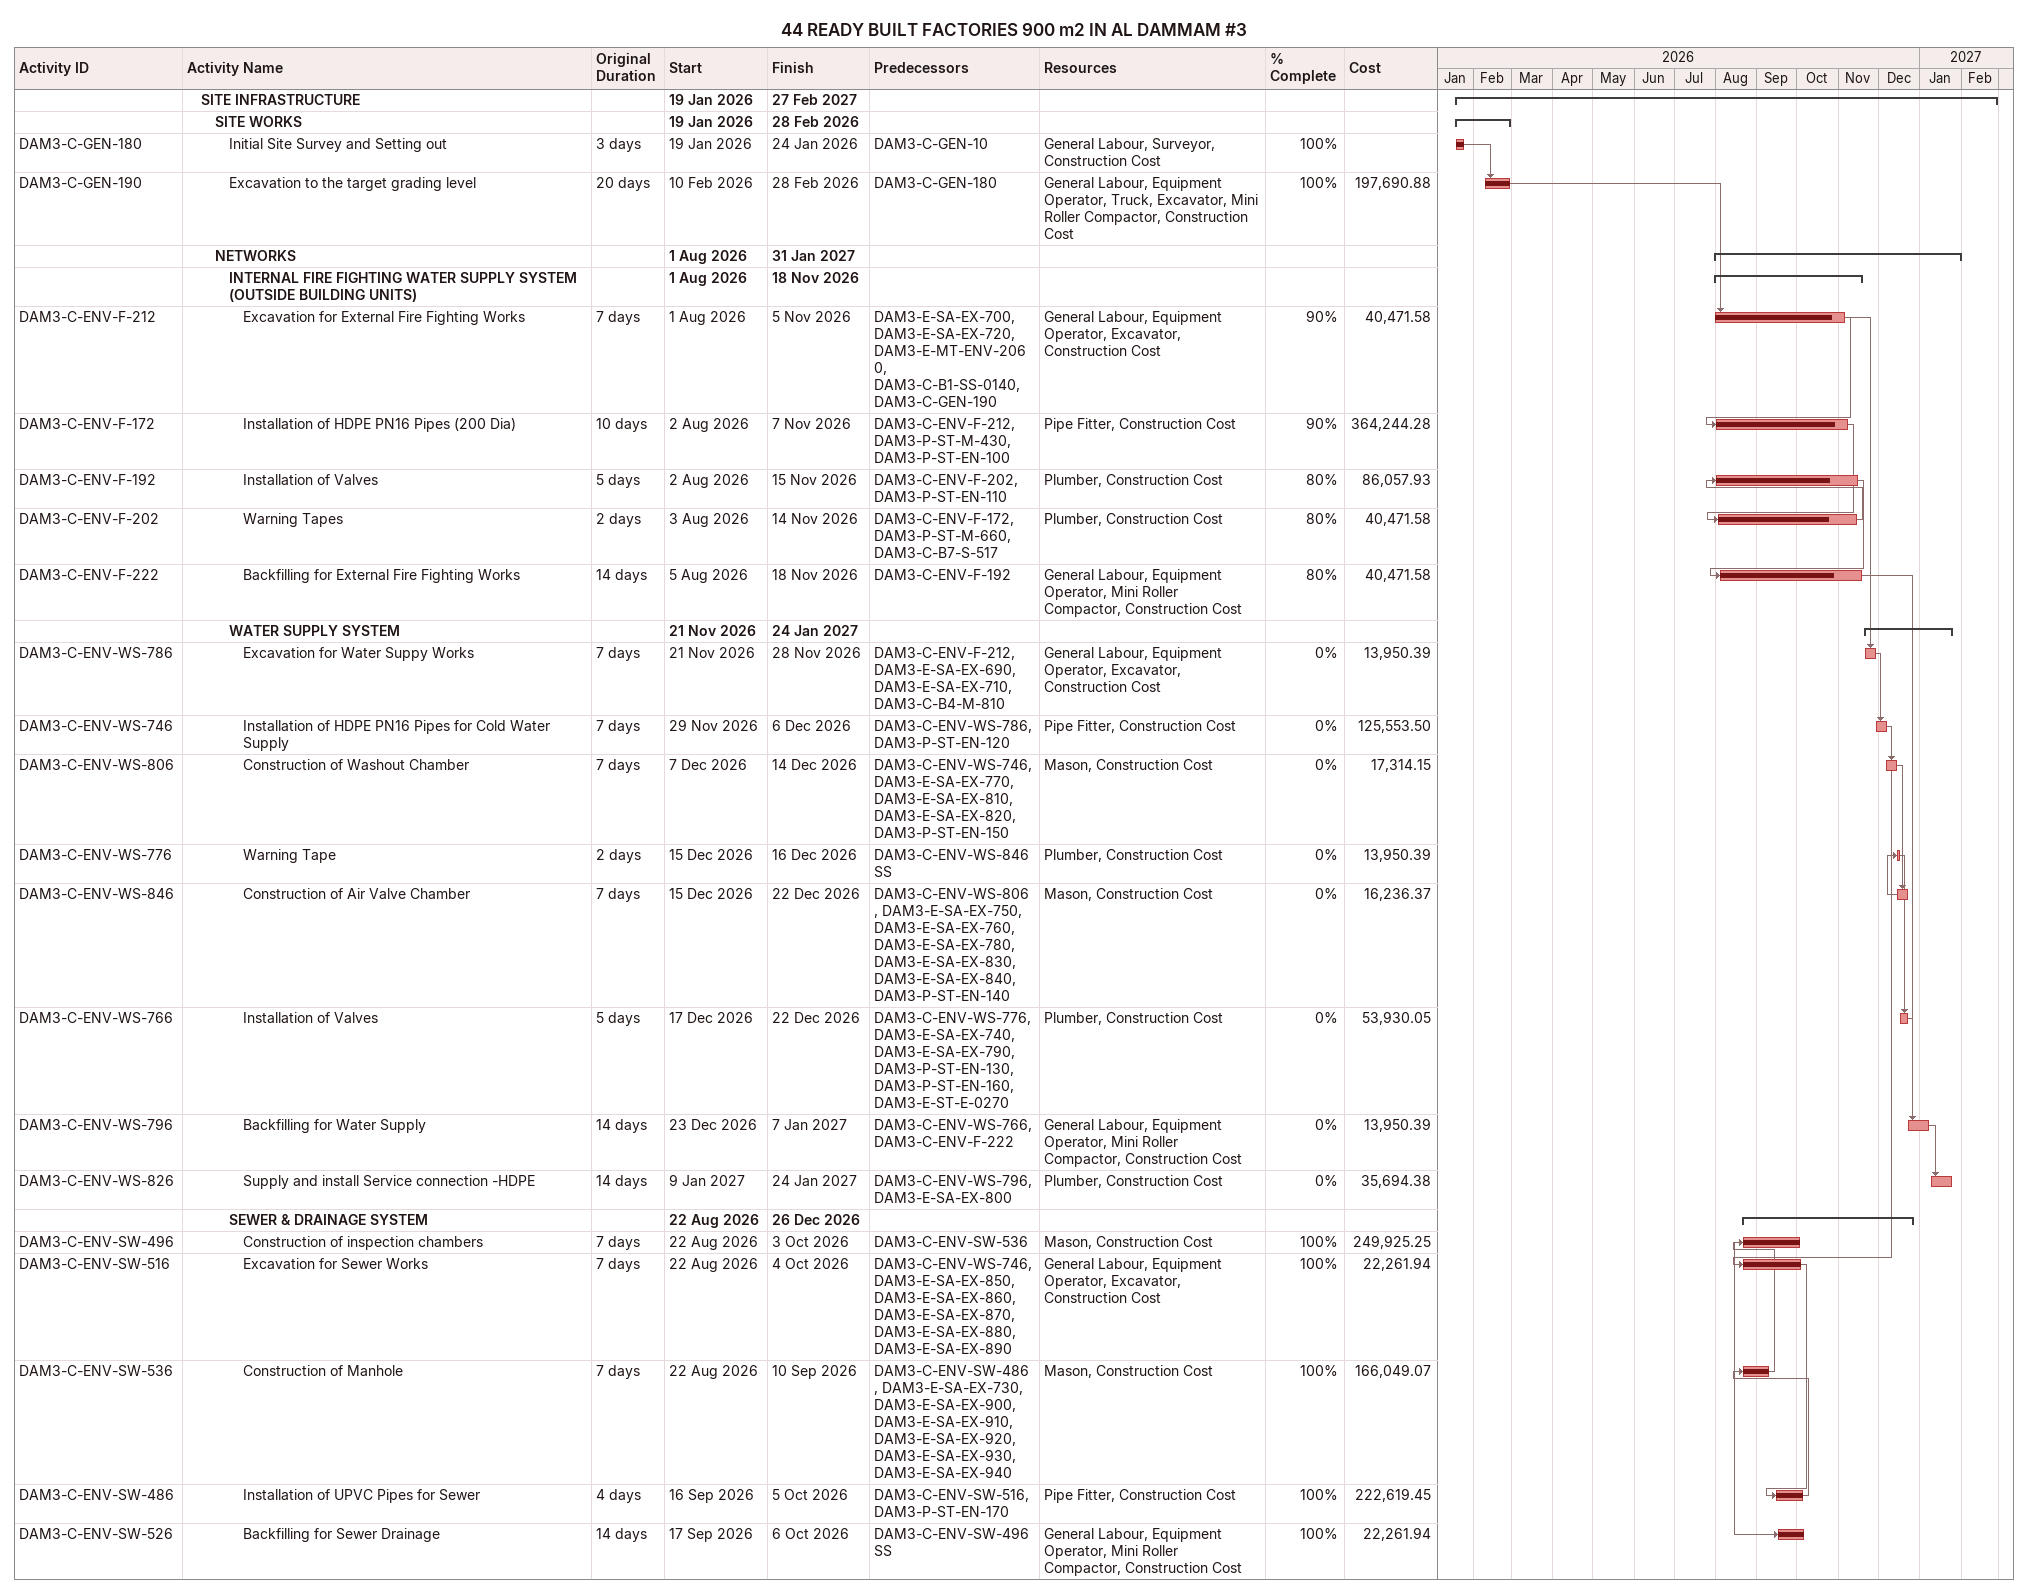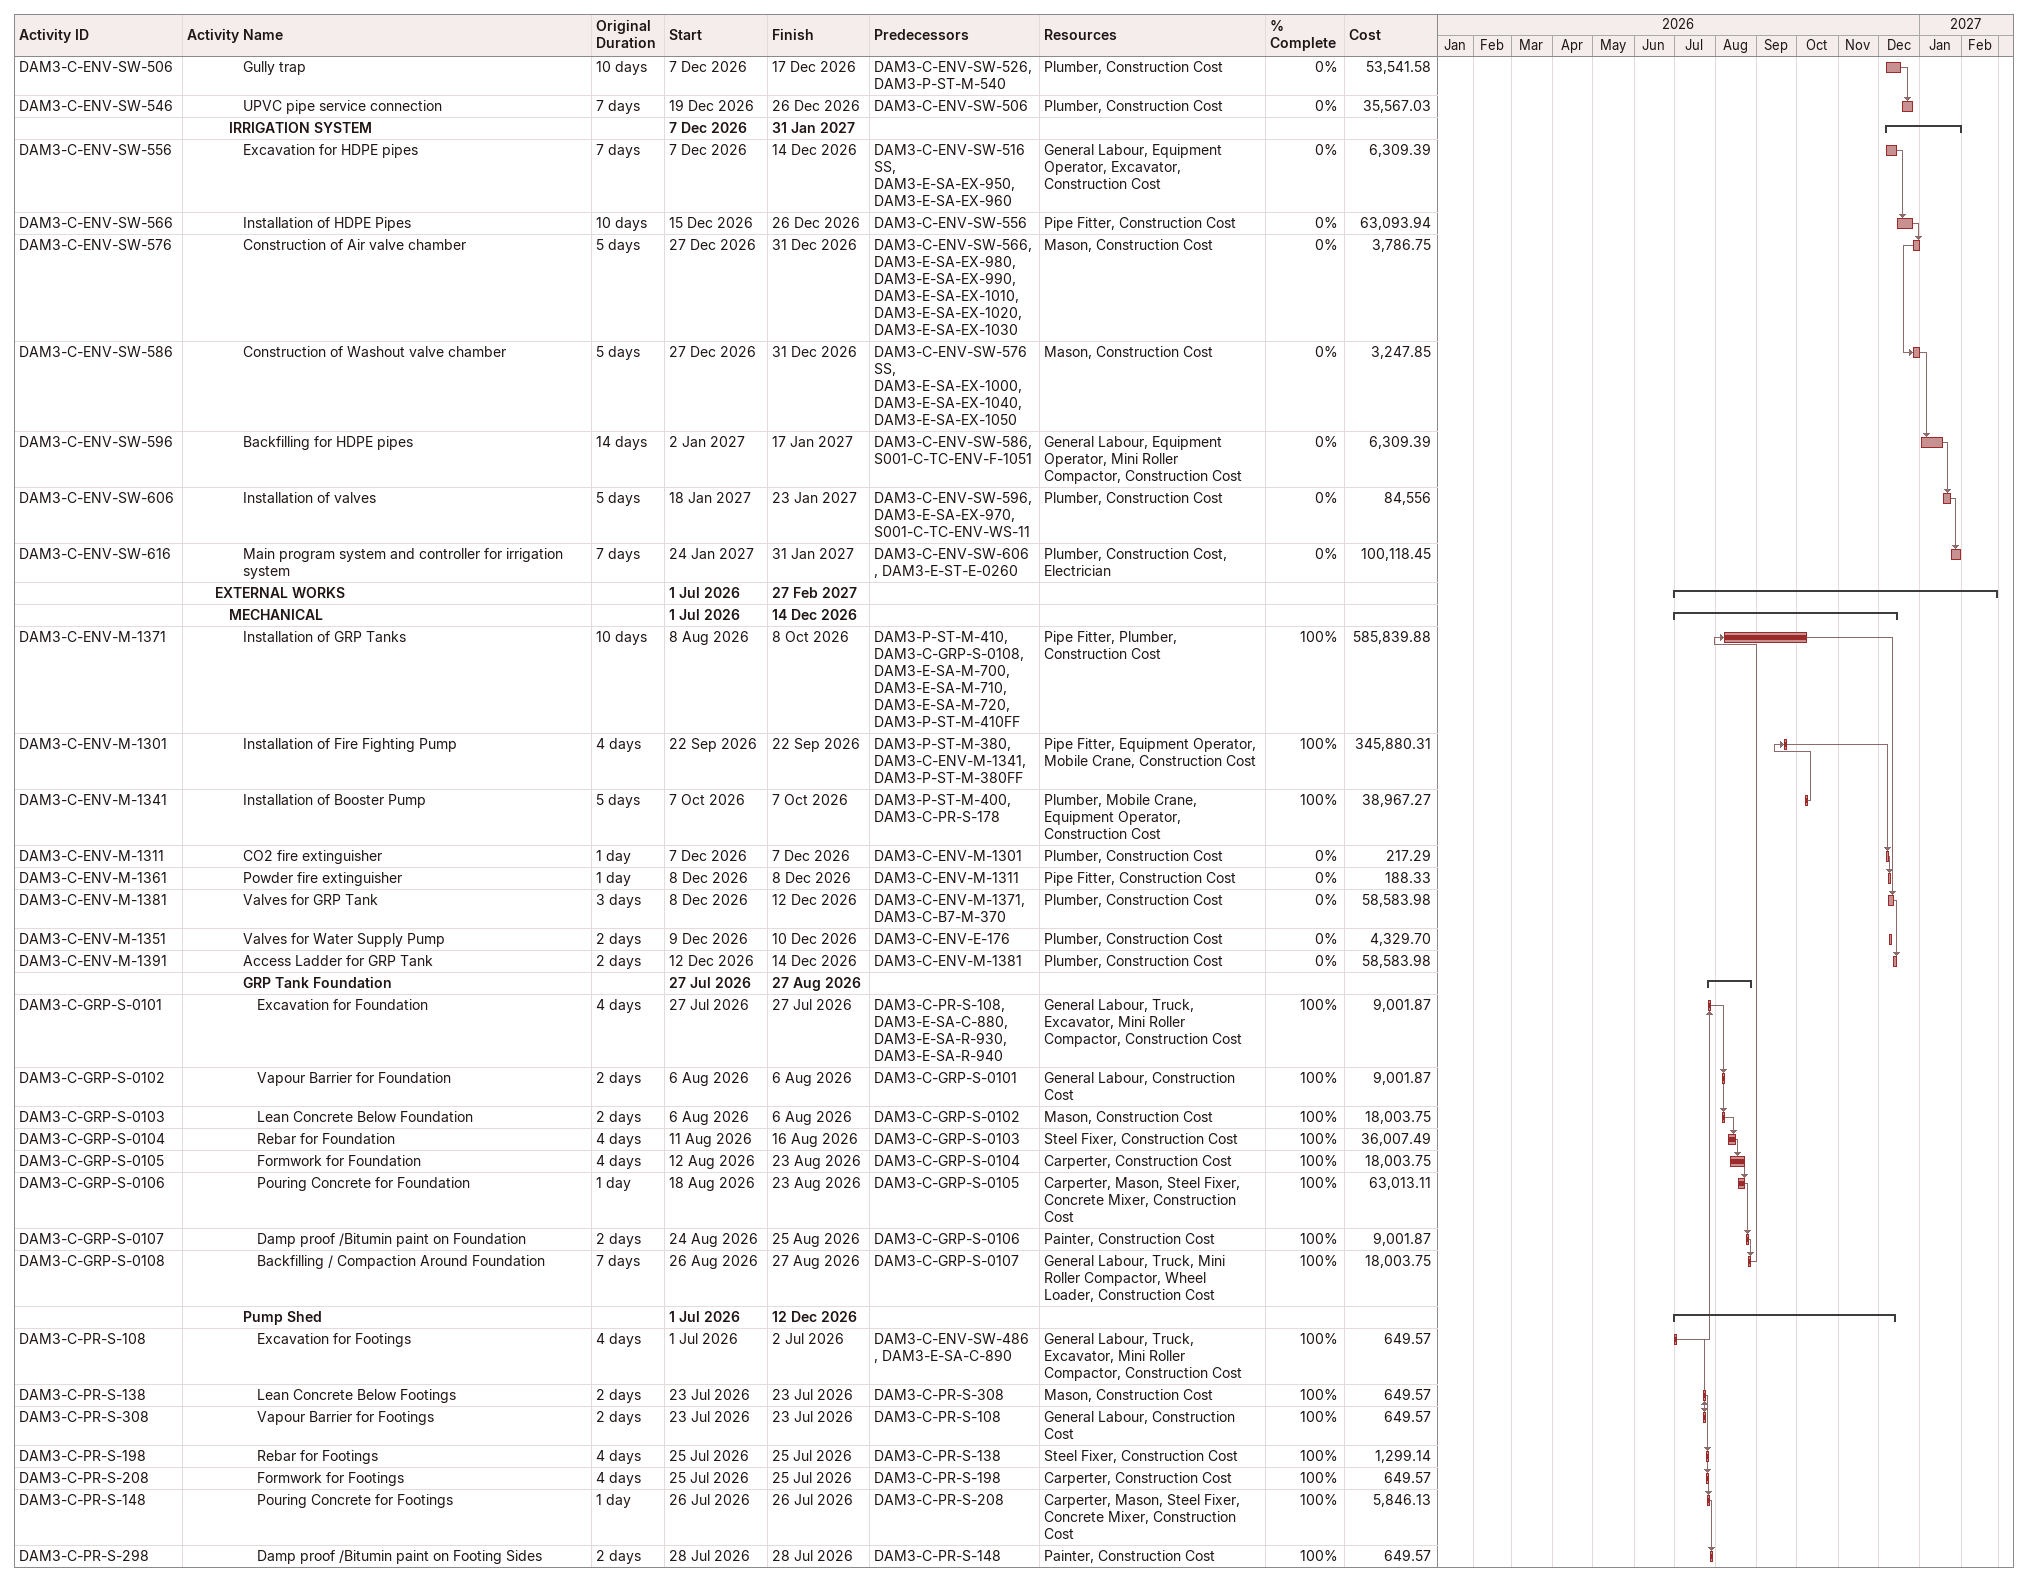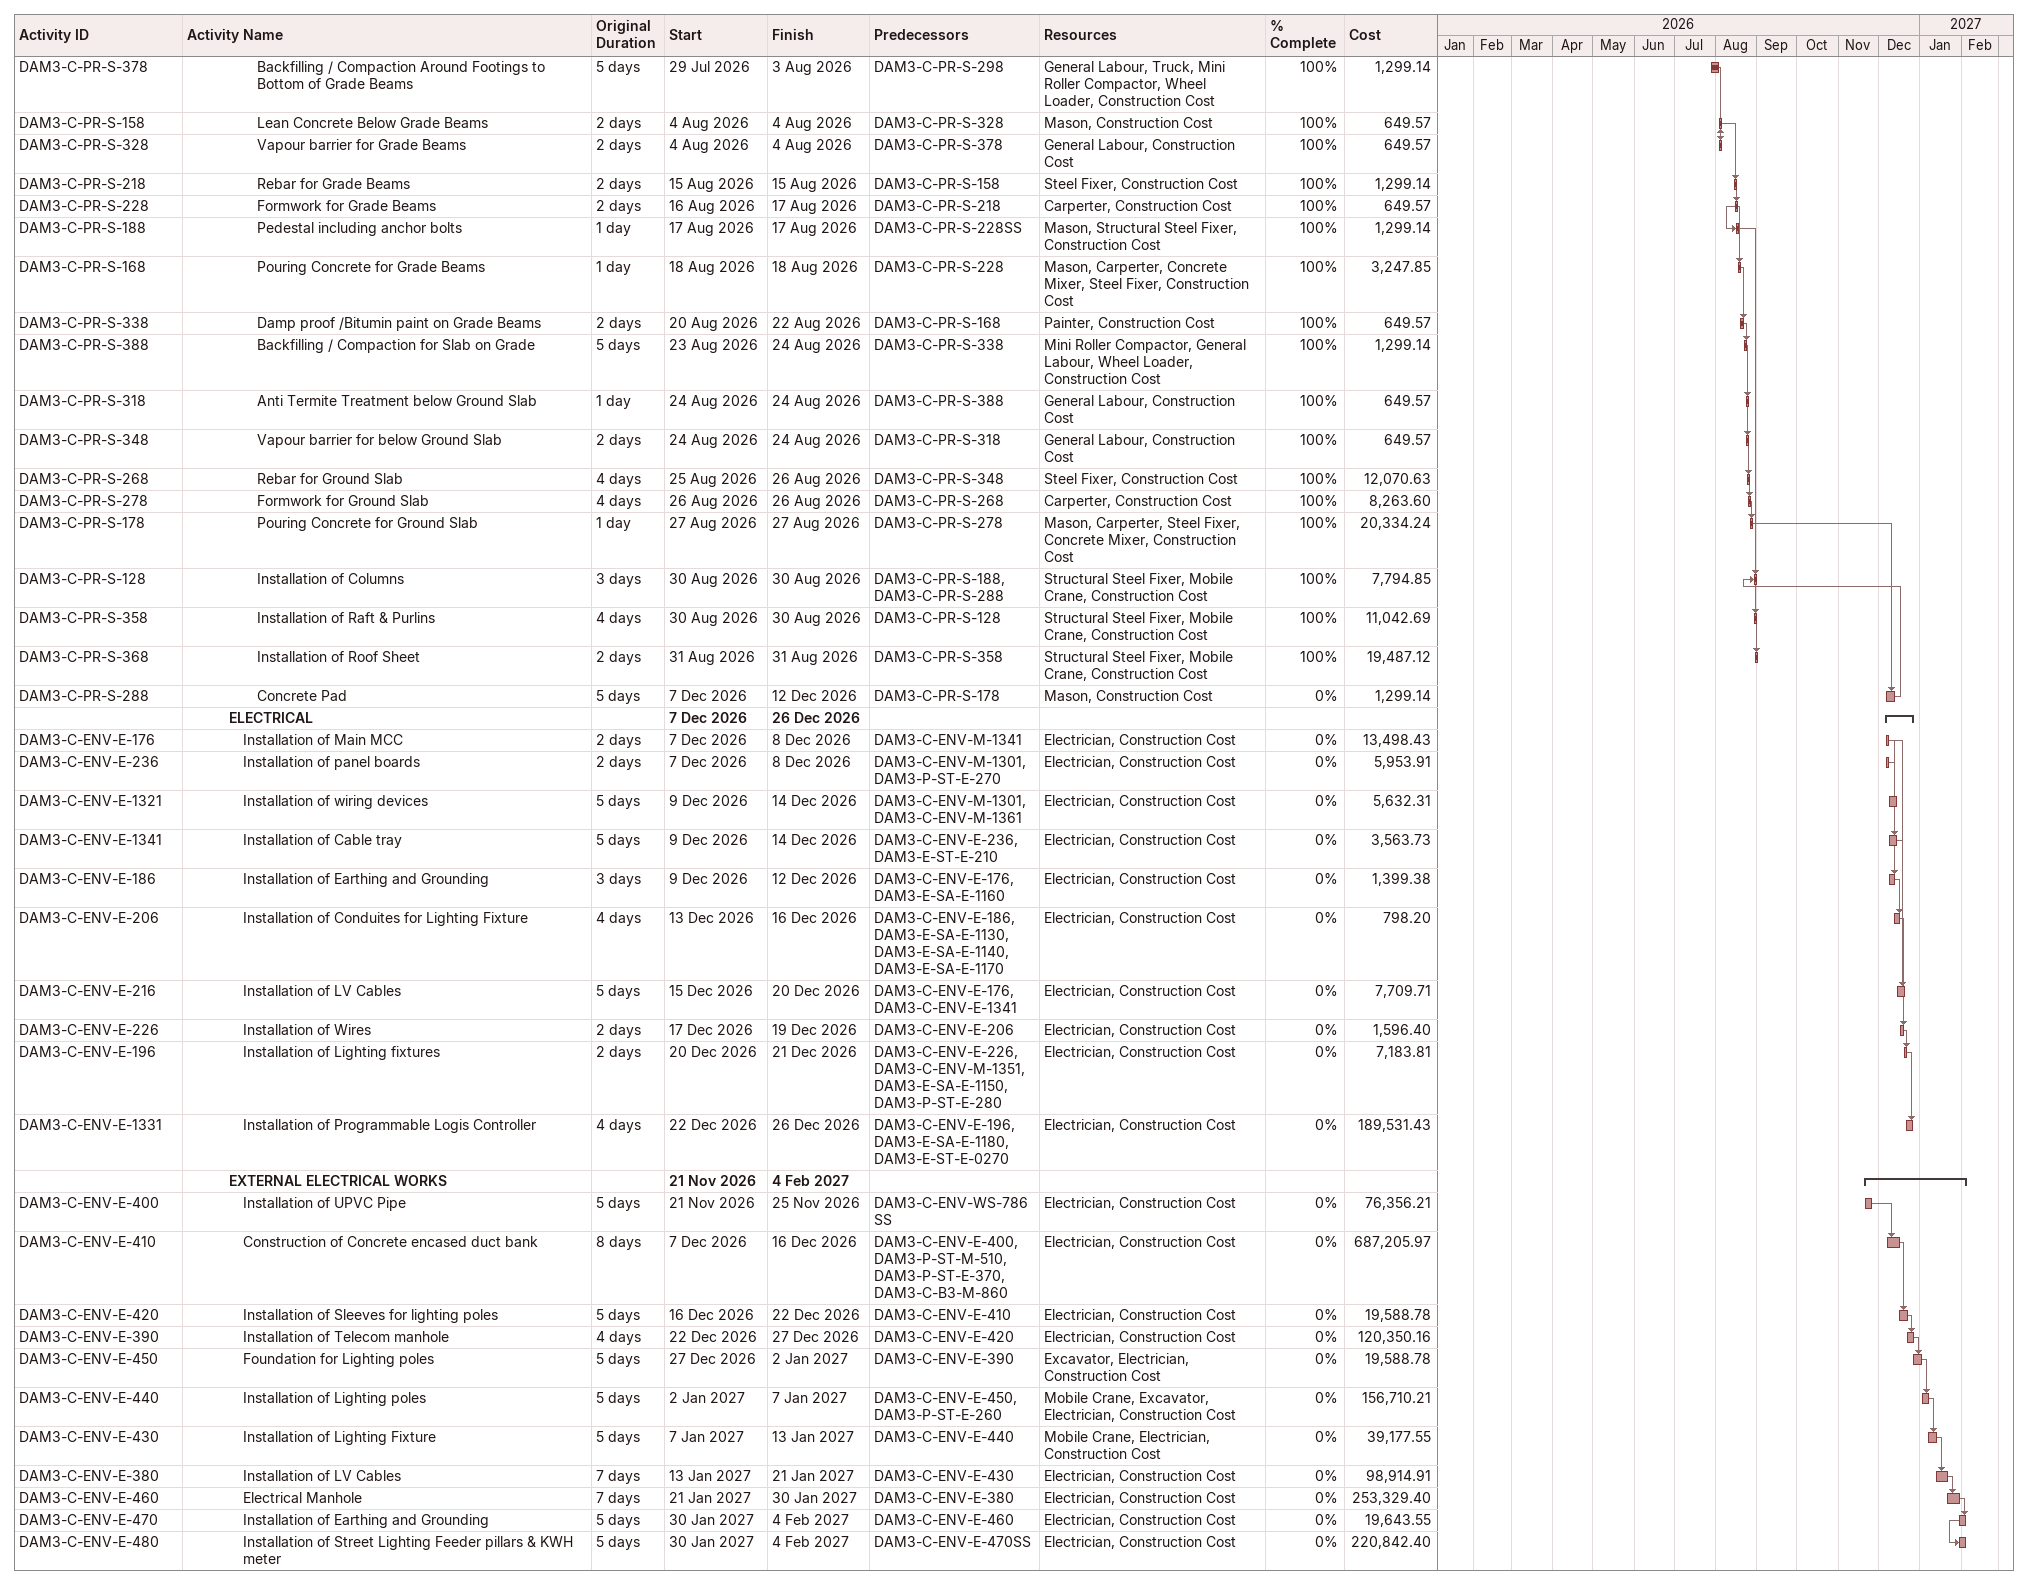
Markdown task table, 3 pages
44 READY BUILT FACTORIES 900 m2 IN AL DAMMAM #3

| ID | Level | Task | Original duration | Start | Finish | Predecessors | Resources | % complete | Cost |
|---|---|---|---|---|---|---|---|---|---|
|  | 2 | **SITE INFRASTRUCTURE** |  | 2026-01-19 | 2027-02-27 |  |  |  |  |
|  | 3 | **SITE WORKS** |  | 2026-01-19 | 2026-02-28 |  |  |  |  |
| DAM3-C-GEN-180 | 4 | Initial Site Survey and Setting out | 3d | 2026-01-19 | 2026-01-24 | DAM3-C-GEN-10 | General Labour, Surveyor, Construction Cost | 100 |  |
| DAM3-C-GEN-190 | 4 | Excavation to the target grading level | 20d | 2026-02-10 | 2026-02-28 | DAM3-C-GEN-180 | General Labour, Equipment Operator, Truck, Excavator, Mini Roller Compactor, Construction Cost | 100 | 197690.88 |
|  | 3 | **NETWORKS** |  | 2026-08-01 | 2027-01-31 |  |  |  |  |
|  | 4 | **INTERNAL FIRE FIGHTING WATER SUPPLY SYSTEM (OUTSIDE BUILDING UNITS)** |  | 2026-08-01 | 2026-11-18 |  |  |  |  |
| DAM3-C-ENV-F-212 | 5 | Excavation for External Fire Fighting Works | 7d | 2026-08-01 | 2026-11-05 | DAM3-E-SA-EX-700, DAM3-E-SA-EX-720, DAM3-E-MT-ENV-2060, DAM3-C-B1-SS-0140, DAM3-C-GEN-190 | General Labour, Equipment Operator, Excavator, Construction Cost | 90 | 40471.58 |
| DAM3-C-ENV-F-172 | 5 | Installation of HDPE PN16 Pipes (200 Dia) | 10d | 2026-08-02 | 2026-11-07 | DAM3-C-ENV-F-212, DAM3-P-ST-M-430, DAM3-P-ST-EN-100 | Pipe Fitter, Construction Cost | 90 | 364244.28 |
| DAM3-C-ENV-F-192 | 5 | Installation of Valves | 5d | 2026-08-02 | 2026-11-15 | DAM3-C-ENV-F-202, DAM3-P-ST-EN-110 | Plumber, Construction Cost | 80 | 86057.93 |
| DAM3-C-ENV-F-202 | 5 | Warning Tapes | 2d | 2026-08-03 | 2026-11-14 | DAM3-C-ENV-F-172, DAM3-P-ST-M-660, DAM3-C-B7-S-517 | Plumber, Construction Cost | 80 | 40471.58 |
| DAM3-C-ENV-F-222 | 5 | Backfilling for External Fire Fighting Works | 14d | 2026-08-05 | 2026-11-18 | DAM3-C-ENV-F-192 | General Labour, Equipment Operator, Mini Roller Compactor, Construction Cost | 80 | 40471.58 |
|  | 4 | **WATER SUPPLY SYSTEM** |  | 2026-11-21 | 2027-01-24 |  |  |  |  |
| DAM3-C-ENV-WS-786 | 5 | Excavation for Water Suppy Works | 7d | 2026-11-21 | 2026-11-28 | DAM3-C-ENV-F-212, DAM3-E-SA-EX-690, DAM3-E-SA-EX-710, DAM3-C-B4-M-810 | General Labour, Equipment Operator, Excavator, Construction Cost | 0 | 13950.39 |
| DAM3-C-ENV-WS-746 | 5 | Installation of HDPE PN16 Pipes for Cold Water Supply | 7d | 2026-11-29 | 2026-12-06 | DAM3-C-ENV-WS-786, DAM3-P-ST-EN-120 | Pipe Fitter, Construction Cost | 0 | 125553.50 |
| DAM3-C-ENV-WS-806 | 5 | Construction of Washout Chamber | 7d | 2026-12-07 | 2026-12-14 | DAM3-C-ENV-WS-746, DAM3-E-SA-EX-770, DAM3-E-SA-EX-810, DAM3-E-SA-EX-820, DAM3-P-ST-EN-150 | Mason, Construction Cost | 0 | 17314.15 |
| DAM3-C-ENV-WS-776 | 5 | Warning Tape | 2d | 2026-12-15 | 2026-12-16 | DAM3-C-ENV-WS-846SS | Plumber, Construction Cost | 0 | 13950.39 |
| DAM3-C-ENV-WS-846 | 5 | Construction of Air Valve Chamber | 7d | 2026-12-15 | 2026-12-22 | DAM3-C-ENV-WS-806, DAM3-E-SA-EX-750, DAM3-E-SA-EX-760, DAM3-E-SA-EX-780, DAM3-E-SA-EX-830, DAM3-E-SA-EX-840, DAM3-P-ST-EN-140 | Mason, Construction Cost | 0 | 16236.37 |
| DAM3-C-ENV-WS-766 | 5 | Installation of Valves | 5d | 2026-12-17 | 2026-12-22 | DAM3-C-ENV-WS-776, DAM3-E-SA-EX-740, DAM3-E-SA-EX-790, DAM3-P-ST-EN-130, DAM3-P-ST-EN-160, DAM3-E-ST-E-0270 | Plumber, Construction Cost | 0 | 53930.05 |
| DAM3-C-ENV-WS-796 | 5 | Backfilling for Water Supply | 14d | 2026-12-23 | 2027-01-07 | DAM3-C-ENV-WS-766, DAM3-C-ENV-F-222 | General Labour, Equipment Operator, Mini Roller Compactor, Construction Cost | 0 | 13950.39 |
| DAM3-C-ENV-WS-826 | 5 | Supply and install Service connection -HDPE | 14d | 2027-01-09 | 2027-01-24 | DAM3-C-ENV-WS-796, DAM3-E-SA-EX-800 | Plumber, Construction Cost | 0 | 35694.38 |
|  | 4 | **SEWER & DRAINAGE SYSTEM** |  | 2026-08-22 | 2026-12-26 |  |  |  |  |
| DAM3-C-ENV-SW-496 | 5 | Construction of inspection chambers | 7d | 2026-08-22 | 2026-10-03 | DAM3-C-ENV-SW-536 | Mason, Construction Cost | 100 | 249925.25 |
| DAM3-C-ENV-SW-516 | 5 | Excavation for Sewer Works | 7d | 2026-08-22 | 2026-10-04 | DAM3-C-ENV-WS-746, DAM3-E-SA-EX-850, DAM3-E-SA-EX-860, DAM3-E-SA-EX-870, DAM3-E-SA-EX-880, DAM3-E-SA-EX-890 | General Labour, Equipment Operator, Excavator, Construction Cost | 100 | 22261.94 |
| DAM3-C-ENV-SW-536 | 5 | Construction of Manhole | 7d | 2026-08-22 | 2026-09-10 | DAM3-C-ENV-SW-486, DAM3-E-SA-EX-730, DAM3-E-SA-EX-900, DAM3-E-SA-EX-910, DAM3-E-SA-EX-920, DAM3-E-SA-EX-930, DAM3-E-SA-EX-940 | Mason, Construction Cost | 100 | 166049.07 |
| DAM3-C-ENV-SW-486 | 5 | Installation of UPVC Pipes for Sewer | 4d | 2026-09-16 | 2026-10-05 | DAM3-C-ENV-SW-516, DAM3-P-ST-EN-170 | Pipe Fitter, Construction Cost | 100 | 222619.45 |
| DAM3-C-ENV-SW-526 | 5 | Backfilling for Sewer Drainage | 14d | 2026-09-17 | 2026-10-06 | DAM3-C-ENV-SW-496SS | General Labour, Equipment Operator, Mini Roller Compactor, Construction Cost | 100 | 22261.94 |
| DAM3-C-ENV-SW-506 | 5 | Gully trap | 10d | 2026-12-07 | 2026-12-17 | DAM3-C-ENV-SW-526, DAM3-P-ST-M-540 | Plumber, Construction Cost | 0 | 53541.58 |
| DAM3-C-ENV-SW-546 | 5 | UPVC pipe service connection | 7d | 2026-12-19 | 2026-12-26 | DAM3-C-ENV-SW-506 | Plumber, Construction Cost | 0 | 35567.03 |
|  | 4 | **IRRIGATION SYSTEM** |  | 2026-12-07 | 2027-01-31 |  |  |  |  |
| DAM3-C-ENV-SW-556 | 5 | Excavation for HDPE pipes | 7d | 2026-12-07 | 2026-12-14 | DAM3-C-ENV-SW-516SS, DAM3-E-SA-EX-950, DAM3-E-SA-EX-960 | General Labour, Equipment Operator, Excavator, Construction Cost | 0 | 6309.39 |
| DAM3-C-ENV-SW-566 | 5 | Installation of HDPE Pipes | 10d | 2026-12-15 | 2026-12-26 | DAM3-C-ENV-SW-556 | Pipe Fitter, Construction Cost | 0 | 63093.94 |
| DAM3-C-ENV-SW-576 | 5 | Construction of Air valve chamber | 5d | 2026-12-27 | 2026-12-31 | DAM3-C-ENV-SW-566, DAM3-E-SA-EX-980, DAM3-E-SA-EX-990, DAM3-E-SA-EX-1010, DAM3-E-SA-EX-1020, DAM3-E-SA-EX-1030 | Mason, Construction Cost | 0 | 3786.75 |
| DAM3-C-ENV-SW-586 | 5 | Construction of Washout valve chamber | 5d | 2026-12-27 | 2026-12-31 | DAM3-C-ENV-SW-576SS, DAM3-E-SA-EX-1000, DAM3-E-SA-EX-1040, DAM3-E-SA-EX-1050 | Mason, Construction Cost | 0 | 3247.85 |
| DAM3-C-ENV-SW-596 | 5 | Backfilling for HDPE pipes | 14d | 2027-01-02 | 2027-01-17 | DAM3-C-ENV-SW-586, S001-C-TC-ENV-F-1051 | General Labour, Equipment Operator, Mini Roller Compactor, Construction Cost | 0 | 6309.39 |
| DAM3-C-ENV-SW-606 | 5 | Installation of valves | 5d | 2027-01-18 | 2027-01-23 | DAM3-C-ENV-SW-596, DAM3-E-SA-EX-970, S001-C-TC-ENV-WS-11 | Plumber, Construction Cost | 0 | 84556 |
| DAM3-C-ENV-SW-616 | 5 | Main program system and controller for irrigation system | 7d | 2027-01-24 | 2027-01-31 | DAM3-C-ENV-SW-606, DAM3-E-ST-E-0260 | Plumber, Construction Cost, Electrician | 0 | 100118.45 |
|  | 3 | **EXTERNAL WORKS** |  | 2026-07-01 | 2027-02-27 |  |  |  |  |
|  | 4 | **MECHANICAL** |  | 2026-07-01 | 2026-12-14 |  |  |  |  |
| DAM3-C-ENV-M-1371 | 5 | Installation of GRP Tanks | 10d | 2026-08-08 | 2026-10-08 | DAM3-P-ST-M-410, DAM3-C-GRP-S-0108, DAM3-E-SA-M-700, DAM3-E-SA-M-710, DAM3-E-SA-M-720, DAM3-P-ST-M-410FF | Pipe Fitter, Plumber, Construction Cost | 100 | 585839.88 |
| DAM3-C-ENV-M-1301 | 5 | Installation of Fire Fighting Pump | 4d | 2026-09-22 | 2026-09-22 | DAM3-P-ST-M-380, DAM3-C-ENV-M-1341, DAM3-P-ST-M-380FF | Pipe Fitter, Equipment Operator, Mobile Crane, Construction Cost | 100 | 345880.31 |
| DAM3-C-ENV-M-1341 | 5 | Installation of Booster Pump | 5d | 2026-10-07 | 2026-10-07 | DAM3-P-ST-M-400, DAM3-C-PR-S-178 | Plumber, Mobile Crane, Equipment Operator, Construction Cost | 100 | 38967.27 |
| DAM3-C-ENV-M-1311 | 5 | CO2 fire extinguisher | 1d | 2026-12-07 | 2026-12-07 | DAM3-C-ENV-M-1301 | Plumber, Construction Cost | 0 | 217.29 |
| DAM3-C-ENV-M-1361 | 5 | Powder fire extinguisher | 1d | 2026-12-08 | 2026-12-08 | DAM3-C-ENV-M-1311 | Pipe Fitter, Construction Cost | 0 | 188.33 |
| DAM3-C-ENV-M-1381 | 5 | Valves for GRP Tank | 3d | 2026-12-08 | 2026-12-12 | DAM3-C-ENV-M-1371, DAM3-C-B7-M-370 | Plumber, Construction Cost | 0 | 58583.98 |
| DAM3-C-ENV-M-1351 | 5 | Valves for Water Supply Pump | 2d | 2026-12-09 | 2026-12-10 | DAM3-C-ENV-E-176 | Plumber, Construction Cost | 0 | 4329.70 |
| DAM3-C-ENV-M-1391 | 5 | Access Ladder for GRP Tank | 2d | 2026-12-12 | 2026-12-14 | DAM3-C-ENV-M-1381 | Plumber, Construction Cost | 0 | 58583.98 |
|  | 5 | **GRP Tank Foundation** |  | 2026-07-27 | 2026-08-27 |  |  |  |  |
| DAM3-C-GRP-S-0101 | 6 | Excavation for Foundation | 4d | 2026-07-27 | 2026-07-27 | DAM3-C-PR-S-108, DAM3-E-SA-C-880, DAM3-E-SA-R-930, DAM3-E-SA-R-940 | General Labour, Truck, Excavator, Mini Roller Compactor, Construction Cost | 100 | 9001.87 |
| DAM3-C-GRP-S-0102 | 6 | Vapour Barrier for Foundation | 2d | 2026-08-06 | 2026-08-06 | DAM3-C-GRP-S-0101 | General Labour, Construction Cost | 100 | 9001.87 |
| DAM3-C-GRP-S-0103 | 6 | Lean Concrete Below Foundation | 2d | 2026-08-06 | 2026-08-06 | DAM3-C-GRP-S-0102 | Mason, Construction Cost | 100 | 18003.75 |
| DAM3-C-GRP-S-0104 | 6 | Rebar for Foundation | 4d | 2026-08-11 | 2026-08-16 | DAM3-C-GRP-S-0103 | Steel Fixer, Construction Cost | 100 | 36007.49 |
| DAM3-C-GRP-S-0105 | 6 | Formwork for Foundation | 4d | 2026-08-12 | 2026-08-23 | DAM3-C-GRP-S-0104 | Carperter, Construction Cost | 100 | 18003.75 |
| DAM3-C-GRP-S-0106 | 6 | Pouring Concrete for Foundation | 1d | 2026-08-18 | 2026-08-23 | DAM3-C-GRP-S-0105 | Carperter, Mason, Steel Fixer, Concrete Mixer, Construction Cost | 100 | 63013.11 |
| DAM3-C-GRP-S-0107 | 6 | Damp proof /Bitumin paint on Foundation | 2d | 2026-08-24 | 2026-08-25 | DAM3-C-GRP-S-0106 | Painter, Construction Cost | 100 | 9001.87 |
| DAM3-C-GRP-S-0108 | 6 | Backfilling / Compaction Around Foundation | 7d | 2026-08-26 | 2026-08-27 | DAM3-C-GRP-S-0107 | General Labour, Truck, Mini Roller Compactor, Wheel Loader, Construction Cost | 100 | 18003.75 |
|  | 5 | **Pump Shed** |  | 2026-07-01 | 2026-12-12 |  |  |  |  |
| DAM3-C-PR-S-108 | 6 | Excavation for Footings | 4d | 2026-07-01 | 2026-07-02 | DAM3-C-ENV-SW-486, DAM3-E-SA-C-890 | General Labour, Truck, Excavator, Mini Roller Compactor, Construction Cost | 100 | 649.57 |
| DAM3-C-PR-S-138 | 6 | Lean Concrete Below Footings | 2d | 2026-07-23 | 2026-07-23 | DAM3-C-PR-S-308 | Mason, Construction Cost | 100 | 649.57 |
| DAM3-C-PR-S-308 | 6 | Vapour Barrier for Footings | 2d | 2026-07-23 | 2026-07-23 | DAM3-C-PR-S-108 | General Labour, Construction Cost | 100 | 649.57 |
| DAM3-C-PR-S-198 | 6 | Rebar for Footings | 4d | 2026-07-25 | 2026-07-25 | DAM3-C-PR-S-138 | Steel Fixer, Construction Cost | 100 | 1299.14 |
| DAM3-C-PR-S-208 | 6 | Formwork for Footings | 4d | 2026-07-25 | 2026-07-25 | DAM3-C-PR-S-198 | Carperter, Construction Cost | 100 | 649.57 |
| DAM3-C-PR-S-148 | 6 | Pouring Concrete for Footings | 1d | 2026-07-26 | 2026-07-26 | DAM3-C-PR-S-208 | Carperter, Mason, Steel Fixer, Concrete Mixer, Construction Cost | 100 | 5846.13 |
| DAM3-C-PR-S-298 | 6 | Damp proof /Bitumin paint on Footing Sides | 2d | 2026-07-28 | 2026-07-28 | DAM3-C-PR-S-148 | Painter, Construction Cost | 100 | 649.57 |
| DAM3-C-PR-S-378 | 6 | Backfilling / Compaction Around Footings to Bottom of Grade Beams | 5d | 2026-07-29 | 2026-08-03 | DAM3-C-PR-S-298 | General Labour, Truck, Mini Roller Compactor, Wheel Loader, Construction Cost | 100 | 1299.14 |
| DAM3-C-PR-S-158 | 6 | Lean Concrete Below Grade Beams | 2d | 2026-08-04 | 2026-08-04 | DAM3-C-PR-S-328 | Mason, Construction Cost | 100 | 649.57 |
| DAM3-C-PR-S-328 | 6 | Vapour barrier for Grade Beams | 2d | 2026-08-04 | 2026-08-04 | DAM3-C-PR-S-378 | General Labour, Construction Cost | 100 | 649.57 |
| DAM3-C-PR-S-218 | 6 | Rebar for Grade Beams | 2d | 2026-08-15 | 2026-08-15 | DAM3-C-PR-S-158 | Steel Fixer, Construction Cost | 100 | 1299.14 |
| DAM3-C-PR-S-228 | 6 | Formwork for Grade Beams | 2d | 2026-08-16 | 2026-08-17 | DAM3-C-PR-S-218 | Carperter, Construction Cost | 100 | 649.57 |
| DAM3-C-PR-S-188 | 6 | Pedestal including anchor bolts | 1d | 2026-08-17 | 2026-08-17 | DAM3-C-PR-S-228SS | Mason, Structural Steel Fixer, Construction Cost | 100 | 1299.14 |
| DAM3-C-PR-S-168 | 6 | Pouring Concrete for Grade Beams | 1d | 2026-08-18 | 2026-08-18 | DAM3-C-PR-S-228 | Mason, Carperter, Concrete Mixer, Steel Fixer, Construction Cost | 100 | 3247.85 |
| DAM3-C-PR-S-338 | 6 | Damp proof /Bitumin paint on Grade Beams | 2d | 2026-08-20 | 2026-08-22 | DAM3-C-PR-S-168 | Painter, Construction Cost | 100 | 649.57 |
| DAM3-C-PR-S-388 | 6 | Backfilling / Compaction for Slab on Grade | 5d | 2026-08-23 | 2026-08-24 | DAM3-C-PR-S-338 | Mini Roller Compactor, General Labour, Wheel Loader, Construction Cost | 100 | 1299.14 |
| DAM3-C-PR-S-318 | 6 | Anti Termite Treatment below Ground Slab | 1d | 2026-08-24 | 2026-08-24 | DAM3-C-PR-S-388 | General Labour, Construction Cost | 100 | 649.57 |
| DAM3-C-PR-S-348 | 6 | Vapour barrier for below Ground Slab | 2d | 2026-08-24 | 2026-08-24 | DAM3-C-PR-S-318 | General Labour, Construction Cost | 100 | 649.57 |
| DAM3-C-PR-S-268 | 6 | Rebar for Ground Slab | 4d | 2026-08-25 | 2026-08-26 | DAM3-C-PR-S-348 | Steel Fixer, Construction Cost | 100 | 12070.63 |
| DAM3-C-PR-S-278 | 6 | Formwork for Ground Slab | 4d | 2026-08-26 | 2026-08-26 | DAM3-C-PR-S-268 | Carperter, Construction Cost | 100 | 8263.60 |
| DAM3-C-PR-S-178 | 6 | Pouring Concrete for Ground Slab | 1d | 2026-08-27 | 2026-08-27 | DAM3-C-PR-S-278 | Mason, Carperter, Steel Fixer, Concrete Mixer, Construction Cost | 100 | 20334.24 |
| DAM3-C-PR-S-128 | 6 | Installation of Columns | 3d | 2026-08-30 | 2026-08-30 | DAM3-C-PR-S-188, DAM3-C-PR-S-288 | Structural Steel Fixer, Mobile Crane, Construction Cost | 100 | 7794.85 |
| DAM3-C-PR-S-358 | 6 | Installation of Raft & Purlins | 4d | 2026-08-30 | 2026-08-30 | DAM3-C-PR-S-128 | Structural Steel Fixer, Mobile Crane, Construction Cost | 100 | 11042.69 |
| DAM3-C-PR-S-368 | 6 | Installation of Roof Sheet | 2d | 2026-08-31 | 2026-08-31 | DAM3-C-PR-S-358 | Structural Steel Fixer, Mobile Crane, Construction Cost | 100 | 19487.12 |
| DAM3-C-PR-S-288 | 6 | Concrete Pad | 5d | 2026-12-07 | 2026-12-12 | DAM3-C-PR-S-178 | Mason, Construction Cost | 0 | 1299.14 |
|  | 4 | **ELECTRICAL** |  | 2026-12-07 | 2026-12-26 |  |  |  |  |
| DAM3-C-ENV-E-176 | 5 | Installation of Main MCC | 2d | 2026-12-07 | 2026-12-08 | DAM3-C-ENV-M-1341 | Electrician, Construction Cost | 0 | 13498.43 |
| DAM3-C-ENV-E-236 | 5 | Installation of panel boards | 2d | 2026-12-07 | 2026-12-08 | DAM3-C-ENV-M-1301, DAM3-P-ST-E-270 | Electrician, Construction Cost | 0 | 5953.91 |
| DAM3-C-ENV-E-1321 | 5 | Installation of wiring devices | 5d | 2026-12-09 | 2026-12-14 | DAM3-C-ENV-M-1301, DAM3-C-ENV-M-1361 | Electrician, Construction Cost | 0 | 5632.31 |
| DAM3-C-ENV-E-1341 | 5 | Installation of Cable tray | 5d | 2026-12-09 | 2026-12-14 | DAM3-C-ENV-E-236, DAM3-E-ST-E-210 | Electrician, Construction Cost | 0 | 3563.73 |
| DAM3-C-ENV-E-186 | 5 | Installation of Earthing and Grounding | 3d | 2026-12-09 | 2026-12-12 | DAM3-C-ENV-E-176, DAM3-E-SA-E-1160 | Electrician, Construction Cost | 0 | 1399.38 |
| DAM3-C-ENV-E-206 | 5 | Installation of Conduites for Lighting Fixture | 4d | 2026-12-13 | 2026-12-16 | DAM3-C-ENV-E-186, DAM3-E-SA-E-1130, DAM3-E-SA-E-1140, DAM3-E-SA-E-1170 | Electrician, Construction Cost | 0 | 798.20 |
| DAM3-C-ENV-E-216 | 5 | Installation of LV Cables | 5d | 2026-12-15 | 2026-12-20 | DAM3-C-ENV-E-176, DAM3-C-ENV-E-1341 | Electrician, Construction Cost | 0 | 7709.71 |
| DAM3-C-ENV-E-226 | 5 | Installation of Wires | 2d | 2026-12-17 | 2026-12-19 | DAM3-C-ENV-E-206 | Electrician, Construction Cost | 0 | 1596.40 |
| DAM3-C-ENV-E-196 | 5 | Installation of Lighting fixtures | 2d | 2026-12-20 | 2026-12-21 | DAM3-C-ENV-E-226, DAM3-C-ENV-M-1351, DAM3-E-SA-E-1150, DAM3-P-ST-E-280 | Electrician, Construction Cost | 0 | 7183.81 |
| DAM3-C-ENV-E-1331 | 5 | Installation of Programmable Logis Controller | 4d | 2026-12-22 | 2026-12-26 | DAM3-C-ENV-E-196, DAM3-E-SA-E-1180, DAM3-E-ST-E-0270 | Electrician, Construction Cost | 0 | 189531.43 |
|  | 4 | **EXTERNAL ELECTRICAL WORKS** |  | 2026-11-21 | 2027-02-04 |  |  |  |  |
| DAM3-C-ENV-E-400 | 5 | Installation of UPVC Pipe | 5d | 2026-11-21 | 2026-11-25 | DAM3-C-ENV-WS-786SS | Electrician, Construction Cost | 0 | 76356.21 |
| DAM3-C-ENV-E-410 | 5 | Construction of Concrete encased duct bank | 8d | 2026-12-07 | 2026-12-16 | DAM3-C-ENV-E-400, DAM3-P-ST-M-510, DAM3-P-ST-E-370, DAM3-C-B3-M-860 | Electrician, Construction Cost | 0 | 687205.97 |
| DAM3-C-ENV-E-420 | 5 | Installation of Sleeves for lighting poles | 5d | 2026-12-16 | 2026-12-22 | DAM3-C-ENV-E-410 | Electrician, Construction Cost | 0 | 19588.78 |
| DAM3-C-ENV-E-390 | 5 | Installation of Telecom manhole | 4d | 2026-12-22 | 2026-12-27 | DAM3-C-ENV-E-420 | Electrician, Construction Cost | 0 | 120350.16 |
| DAM3-C-ENV-E-450 | 5 | Foundation for Lighting poles | 5d | 2026-12-27 | 2027-01-02 | DAM3-C-ENV-E-390 | Excavator, Electrician, Construction Cost | 0 | 19588.78 |
| DAM3-C-ENV-E-440 | 5 | Installation of Lighting poles | 5d | 2027-01-02 | 2027-01-07 | DAM3-C-ENV-E-450, DAM3-P-ST-E-260 | Mobile Crane, Excavator, Electrician, Construction Cost | 0 | 156710.21 |
| DAM3-C-ENV-E-430 | 5 | Installation of Lighting Fixture | 5d | 2027-01-07 | 2027-01-13 | DAM3-C-ENV-E-440 | Mobile Crane, Electrician, Construction Cost | 0 | 39177.55 |
| DAM3-C-ENV-E-380 | 5 | Installation of LV Cables | 7d | 2027-01-13 | 2027-01-21 | DAM3-C-ENV-E-430 | Electrician, Construction Cost | 0 | 98914.91 |
| DAM3-C-ENV-E-460 | 5 | Electrical Manhole | 7d | 2027-01-21 | 2027-01-30 | DAM3-C-ENV-E-380 | Electrician, Construction Cost | 0 | 253329.40 |
| DAM3-C-ENV-E-470 | 5 | Installation of Earthing and Grounding | 5d | 2027-01-30 | 2027-02-04 | DAM3-C-ENV-E-460 | Electrician, Construction Cost | 0 | 19643.55 |
| DAM3-C-ENV-E-480 | 5 | Installation of Street Lighting Feeder pillars & KWH meter | 5d | 2027-01-30 | 2027-02-04 | DAM3-C-ENV-E-470SS | Electrician, Construction Cost | 0 | 220842.40 |
